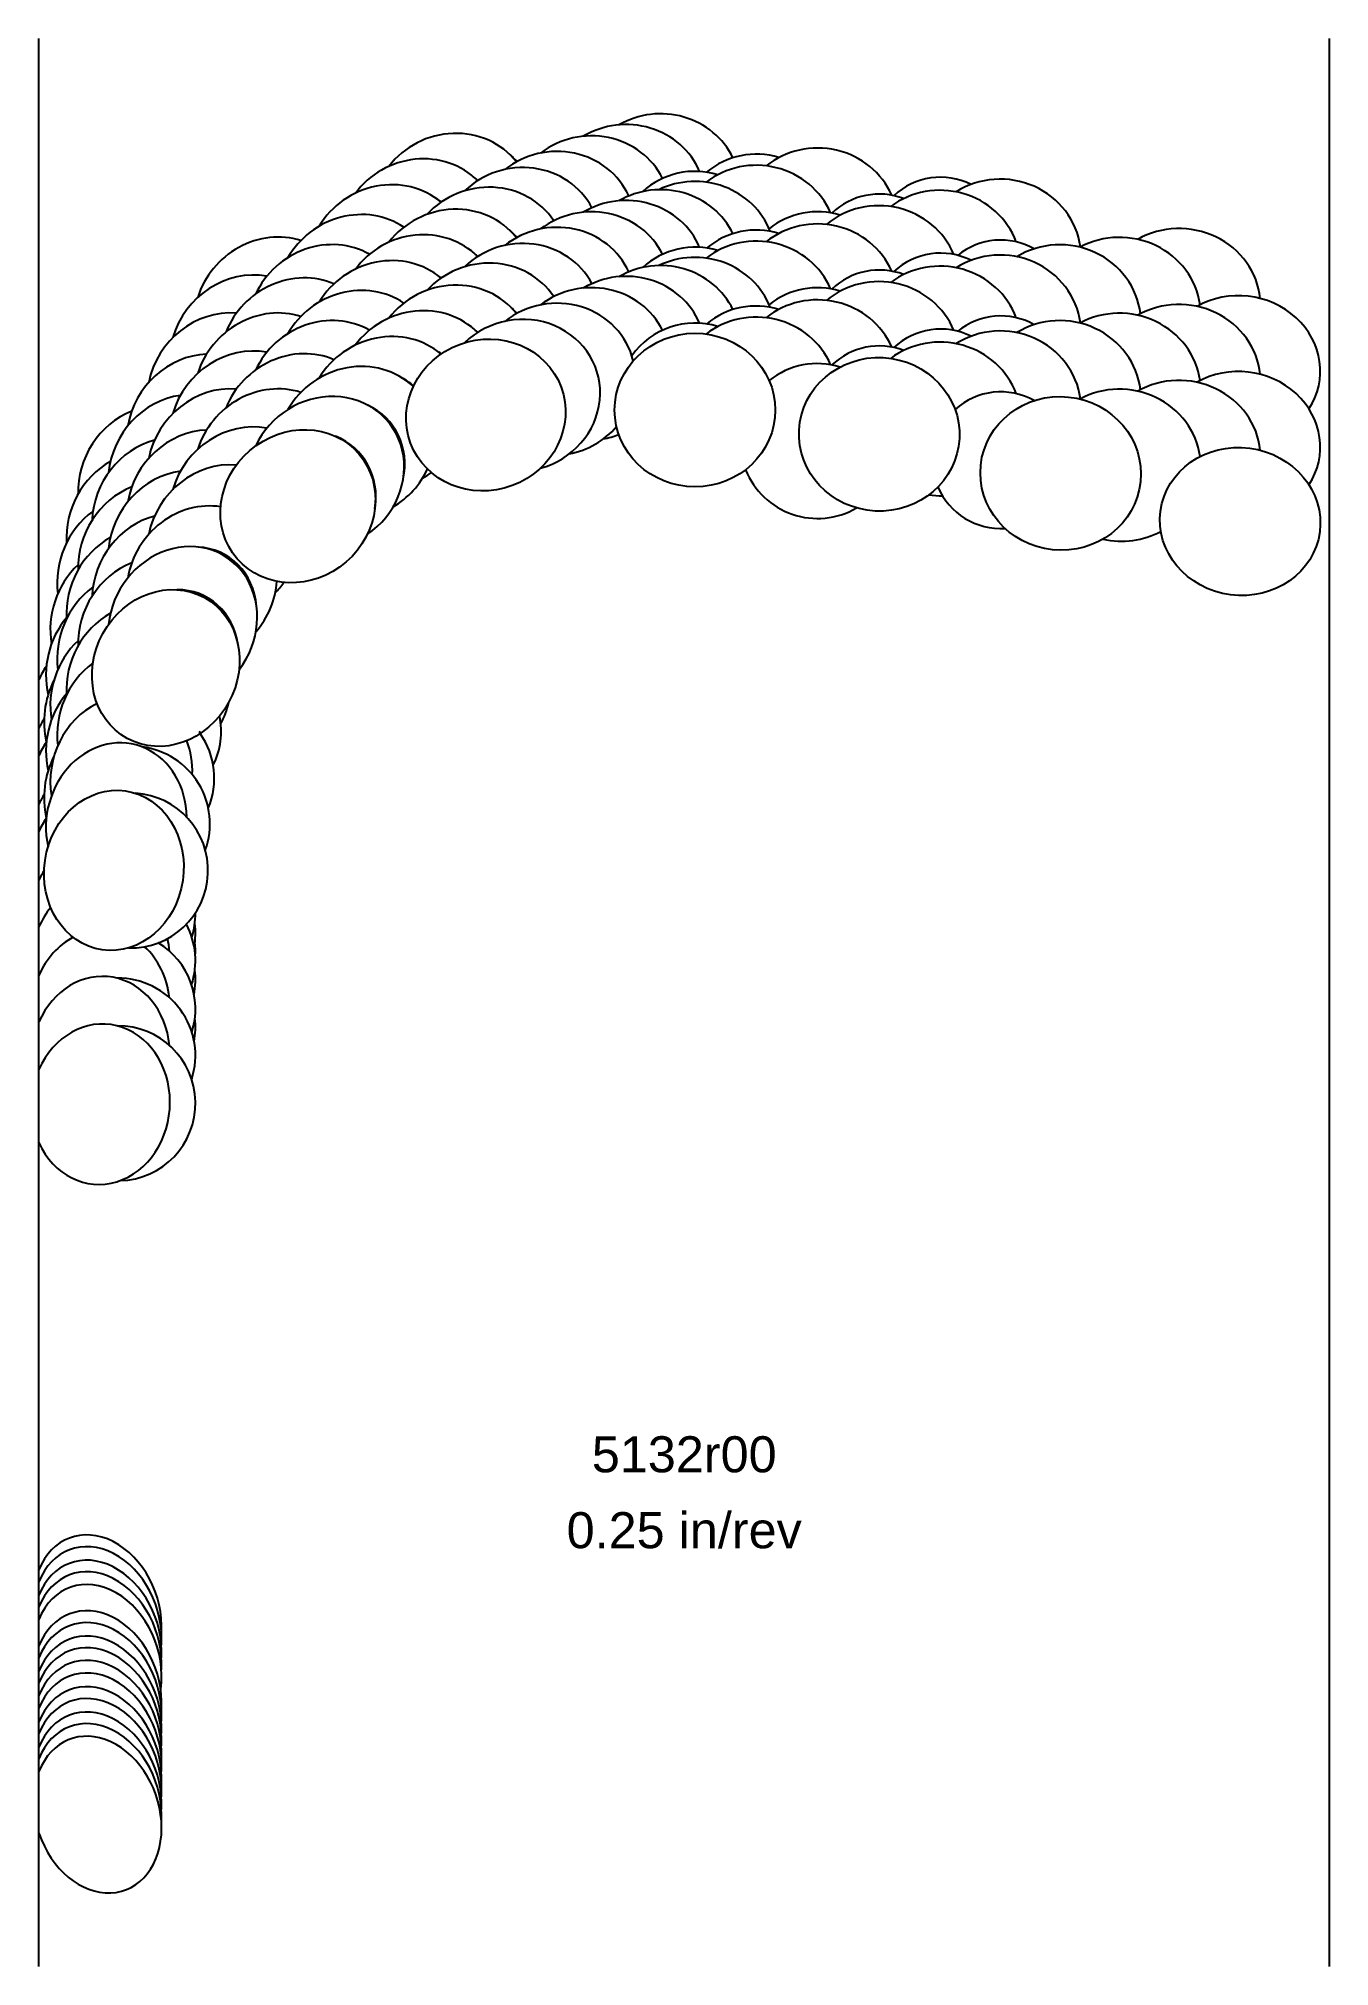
# Model space of a CAD drawing. Header units: inches. Extents: x -4.25 to 0, y -5.25 to 1.1.
import ezdxf
from ezdxf.enums import TextEntityAlignment as Align

# ---------------------------------------------------------------- set-up
doc = ezdxf.new("R2010")
doc.units = ezdxf.units.IN
doc.header["$MEASUREMENT"] = 0
for name, color, linetype, true_color in [('Blade_1', 30, 'Continuous', 0xff7f00), ('Blade_2', 7, 'Continuous', 0xcccc00), ('Blade_3', 7, 'Continuous', 0x00cc00), ('Blade_4', 7, 'Continuous', 0x00cccc), ('Blade_5', 7, 'Continuous', 0x0066cc), ('Blade_6', 190, 'Continuous', 0x7f00ff)]:
    doc.layers.add(name, color=color, linetype=linetype, true_color=true_color)
doc.layers.add('Gage_Line', color=7, linetype='Continuous')
doc.styles.get("Standard").update_dxf_attribs({"font": 'arial.ttf'})

msp = doc.modelspace()

# ---------------------------------------------------------------- linework, layer by layer
at = {"layer": 'Blade_1'}
for centre, major_axis, ratio, start_param, end_param in [((-2.089606, 0.378841), (0.2645, 0), 0.95630477, 6.64094391, 8.32274069), ((-2.778308, 0.362586), (0.247911, 0.092197), 0.93825175, 6.4987881, 8.35108472), ((-1.686079, 0.276862), (0.252818, -0.033284), 1, 7.68739632, 8.65967305), ((-1.482804, 0.298999), (0.264138, -0.013843), 0.95630477, 6.71151495, 8.62250654), ((-1.082221, 0.213705), (0.217333, -0.058234), 1, 7.60544192, 8.79792116), ((-2.089606, 0.128841), (0.2645, 0), 0.95630477, 6.64094391, 8.32274069), ((-0.885303, 0.170299), (0.263051, -0.027648), 0.95630477, 6.49350012, 8.53037357), ((-3.39721, 0.062182), (0.200225, 0.17283), 0.91719923, 6.70091726, 8.37182069), ((-2.778308, 0.112586), (0.247911, 0.092197), 0.93825175, 6.4987881, 8.35108472), ((-1.686079, 0.026862), (0.252818, -0.033284), 1, 7.68739632, 8.65967305), ((-1.482804, 0.048999), (0.264138, -0.013843), 0.95630477, 6.71151495, 8.62250654), ((-0.294201, 0.011899), (0.262237, -0.034524), 0.92050487, 5.86541694, 8.54141273), ((-1.082221, -0.036295), (0.217333, -0.058234), 1, 7.60544192, 8.79792116), ((-0.885303, -0.079701), (0.263051, -0.027648), 0.95630477, 6.49350012, 8.53037357), ((-3.39721, -0.187818), (0.200225, 0.17283), 0.91719923, 6.70091726, 8.37182069), ((-1.686079, -0.223138), (0.252818, -0.033284), 1, 7.68739632, 8.65967305), ((-0.294201, -0.238101), (0.262237, -0.034524), 0.92050487, 5.86541694, 8.54141273), ((-1.082221, -0.286295), (0.217333, -0.058234), 1, 7.60544192, 8.84976914), ((-3.832412, -0.470568), (0.127424, 0.231783), 0.89321452, 6.98893724, 8.36233439), ((-3.391771, -0.438208), (0.200225, 0.17283), 0.87898365, 5.47533726, 6.71470888), ((-1.686079, -0.223138), (0.252818, -0.033284), 1, 3.65186769, 5.37182287), ((-1.082221, -0.286295), (0.217333, -0.058234), 1, 3.80526357, 5.0367799), ((-3.832412, -0.720568), (0.127424, 0.231783), 0.89321452, 6.98893724, 8.36233439), ((-3.826091, -0.968616), (0.127424, 0.231783), 0.85062768, 5.43582046, 6.72780142), ((-4.003412, -1.137031), (0.038639, 0.261663), 0.86637429, 7.48300579, 8.27894311), ((-4.003412, -1.387031), (0.038639, 0.261663), 0.86637429, 7.48300579, 8.27894311), ((-3.948179, -1.63745), (0.037251, 0.252264), 1, 3.26175054, 6.36817458), ((-3.989792, -1.903872), (0.022225, 0.25403), 1, 4.74059976, 4.91807932), ((-4.046824, -2.40712), (0.023053, 0.263493), 0.8616292, 2.14469846, 7.48246365), ((-3.989792, -2.403872), (0.022225, 0.25403), 1, 3.25585711, 6.38171118), ((-3.989792, -2.153872), (0.022225, 0.25403), 1, 4.61601143, 4.91807932), ((-4.056912, -4.246542), (-0.090464, 0.248549), 0.76604451, 4.09727667, 6.99759249), ((-4.056912, -4.496542), (-0.090464, 0.248549), 0.76604451, 4.18679837, 6.99759249), ((-4.056912, -4.746542), (-0.090464, 0.248549), 0.76604451, 1.5400784, 6.99759249)]:
    msp.add_ellipse(centre, major_axis=major_axis, ratio=ratio, start_param=start_param, end_param=end_param, dxfattribs=at)
for centre, major_axis, ratio in [((-2.778308, -0.137414), (0.247911, 0.092197), 0.93825175), ((-2.089606, -0.121159), (0.2645, 0), 0.95630477), ((-1.482804, -0.201001), (0.264138, -0.013843), 0.95630477), ((-0.885303, -0.329701), (0.263051, -0.027648), 0.95630477), ((-3.39721, -0.437818), (0.200225, 0.17283), 0.91719923), ((-0.294201, -0.488101), (0.262237, -0.034524), 0.92050487), ((-3.832412, -0.970568), (0.127424, 0.231783), 0.89321452), ((-4.003412, -1.637031), (0.038639, 0.261663), 0.86637429)]:
    msp.add_ellipse(centre, major_axis=major_axis, ratio=ratio, dxfattribs=at)
at = {"layer": 'Blade_2'}
for centre, major_axis, ratio, start_param, end_param in [((-2.665008, 0.427155), (0.252943, 0.077332), 0.94147056, 6.4605024, 8.34494599), ((-3.30401, 0.172152), (0.210123, 0.160651), 0.92091354, 6.65303377, 8.37031959), ((-3.29884, 0.17147), (0.210123, 0.160651), 0.88343877, 6.68665902, 6.71175746), ((-2.665008, 0.177155), (0.252943, 0.077332), 0.94147056, 6.4605024, 8.34494599), ((-2.665008, -0.072845), (0.252943, 0.077332), 0.94147056, 4.68533612, 8.34494599), ((-3.30401, -0.077848), (0.210123, 0.160651), 0.92091354, 6.65303377, 8.37031959), ((-3.29884, -0.07853), (0.210123, 0.160651), 0.88343877, 6.68665902, 6.71175746), ((-3.776611, -0.327757), (0.140946, 0.223818), 0.89741246, 6.9267736, 8.36571326), ((-3.30401, -0.327848), (0.210123, 0.160651), 0.92091354, 4.65436387, 8.37031959), ((-3.29884, -0.32853), (0.210123, 0.160651), 0.88343877, 5.48755168, 6.71175746), ((-3.776611, -0.577757), (0.140946, 0.223818), 0.89741246, 6.9267736, 8.36571326), ((-3.776611, -0.827757), (0.140946, 0.223818), 0.89741246, 4.61153063, 8.36571326), ((-3.770353, -0.826189), (0.140946, 0.223818), 0.85554508, 5.4395668, 6.72963614), ((-3.995312, -0.980171), (0.054089, 0.25891), 0.87104243, 7.30597239, 8.33832327), ((-3.995312, -1.230171), (0.054089, 0.25891), 0.87104243, 7.30597239, 8.33832327), ((-3.995312, -1.480171), (0.054089, 0.25891), 0.87104243, 4.96264748, 8.33832327), ((-3.942029, -1.483549), (0.052147, 0.249611), 1, 4.57160073, 6.36179625), ((-3.989792, -1.997005), (0.022225, 0.25403), 1, 4.60906866, 4.92356464), ((-4.046824, -2.250253), (0.023053, 0.263493), 0.8616292, 4.92701618, 7.48246365), ((-3.989792, -2.247005), (0.022225, 0.25403), 1, 4.48700449, 6.38171118), ((-4.056912, -4.204875), (-0.090464, 0.248549), 0.76604451, 4.18679837, 6.99759249), ((-4.056912, -4.454875), (-0.090464, 0.248549), 0.76604451, 4.18679837, 6.99759249), ((-4.056912, -4.704875), (-0.090464, 0.248549), 0.76604451, 4.18679837, 6.99759249)]:
    msp.add_ellipse(centre, major_axis=major_axis, ratio=ratio, start_param=start_param, end_param=end_param, dxfattribs=at)
at = {"layer": 'Blade_3'}
for centre, major_axis, ratio, start_param, end_param in [((-2.550308, 0.479966), (0.257084, 0.062195), 0.94460575, 6.46030164, 8.30699903), ((-2.089606, 0.410143), (0.253779, -0.024928), 1, 7.65415959, 8.69322409), ((-1.887406, 0.432061), (0.26446, -0.004616), 0.95630477, 0.40804861, 2.26505369), ((-1.482695, 0.36509), (0.223075, -0.029368), 1, 7.61899147, 8.74995682), ((-1.280904, 0.34966), (0.263856, -0.018451), 0.95630477, 6.69173663, 8.58923565), ((-3.20611, 0.271749), (0.21928, 0.147907), 0.92454605, 6.63990915, 8.3448056), ((-3.201243, 0.270805), (0.21928, 0.147907), 0.88781542, 6.67158077, 6.70768846), ((-2.550308, 0.229966), (0.257084, 0.062195), 0.94460575, 6.46030164, 8.30699903), ((-1.887406, 0.182061), (0.26446, -0.004616), 0.95630477, 0.40804861, 2.26505369), ((-0.688302, 0.19736), (0.262528, -0.032234), 0.94551859, 6.52584435, 8.49739593), ((-2.089606, 0.160143), (0.253779, -0.024928), 1, 7.65415959, 8.69322409), ((-1.482695, 0.11509), (0.223075, -0.029368), 1, 7.61899147, 8.74995682), ((-1.280904, 0.09966), (0.263856, -0.018451), 0.95630477, 6.69173663, 8.58923565), ((-3.20611, 0.021749), (0.21928, 0.147907), 0.92454605, 6.63990915, 8.3448056), ((-3.201243, 0.020805), (0.21928, 0.147907), 0.88781542, 6.67158077, 6.70768846), ((-2.550308, -0.020034), (0.257084, 0.062195), 0.94460575, 6.27712329, 8.30699903), ((-1.887406, -0.067939), (0.26446, -0.004616), 0.95630477, 0.40804861, 2.26505369), ((-0.688302, -0.05264), (0.262528, -0.032234), 0.94551859, 6.52584435, 8.49739593), ((-2.089606, -0.089857), (0.253779, -0.024928), 1, 7.65415959, 8.90548871), ((-1.482695, -0.13491), (0.223075, -0.029368), 1, 7.61899147, 8.74995682), ((-1.280904, -0.15034), (0.263856, -0.018451), 0.95630477, 6.69173663, 8.58923565), ((-3.713611, -0.192731), (0.153972, 0.215065), 0.90153068, 6.89240164, 8.35102203), ((-3.20611, -0.228251), (0.21928, 0.147907), 0.92454605, 6.47839461, 8.3448056), ((-3.201243, -0.229195), (0.21928, 0.147907), 0.88781542, 6.5068792, 6.70768846), ((-0.688302, -0.30264), (0.262528, -0.032234), 0.94551859, 6.52584435, 8.49739593), ((-3.713611, -0.442731), (0.153972, 0.215065), 0.90153068, 6.89240164, 8.35102203), ((-2.550308, -0.020034), (0.257084, 0.062195), 0.94460575, 4.66457488, 5.36273782), ((-3.20611, -0.228251), (0.21928, 0.147907), 0.92454605, 4.64729662, 5.2995553), ((-1.887406, -0.067939), (0.26446, -0.004616), 0.95630477, 4.59023675, 4.59585318), ((-3.713611, -0.692731), (0.153972, 0.215065), 0.90153068, 6.70210341, 8.35102203), ((-1.280904, -0.15034), (0.263856, -0.018451), 0.95630477, 4.63405081, 4.80373229), ((-0.688302, -0.30264), (0.262528, -0.032234), 0.94551859, 4.60727305, 5.35579562), ((-3.978812, -0.827483), (0.069349, 0.255247), 0.8756332, 7.23938175, 8.33456995), ((-3.713611, -0.692731), (0.153972, 0.215065), 0.90153068, 4.61433469, 5.31392129), ((-3.978812, -1.077483), (0.069349, 0.255247), 0.8756332, 7.23938175, 8.33456995), ((-3.978812, -1.327483), (0.069349, 0.255247), 0.8756332, 6.93230603, 8.33456995), ((-3.927613, -1.333606), (0.066858, 0.246079), 1, 4.58199666, 5.59198364), ((-3.978812, -1.327483), (0.069349, 0.255247), 0.8756332, 4.96826595, 5.41058632), ((-3.989792, -1.843617), (0.022225, 0.25403), 1, 4.62154683, 4.92493803), ((-4.046824, -2.096865), (0.023053, 0.263493), 0.8616292, 6.79433895, 7.48246365), ((-4.046824, -2.096865), (0.023053, 0.263493), 0.8616292, 4.94169939, 5.69755972), ((-3.989792, -2.093617), (0.022225, 0.25403), 1, 4.49416538, 5.82424854), ((-4.056912, -4.166681), (-0.090464, 0.248549), 0.76604451, 4.19364977, 6.99759249), ((-4.056912, -4.416681), (-0.090464, 0.248549), 0.76604451, 4.19364977, 6.99759249), ((-4.056912, -4.666681), (-0.090464, 0.248549), 0.76604451, 4.19364977, 6.99759249)]:
    msp.add_ellipse(centre, major_axis=major_axis, ratio=ratio, start_param=start_param, end_param=end_param, dxfattribs=at)
at = {"layer": 'Blade_4'}
for centre, major_axis, ratio, start_param, end_param in [((-2.435007, 0.530728), (0.26032, 0.046839), 0.94765703, 0.2708506, 2.06799904), ((-3.104109, 0.37039), (0.227666, 0.134641), 0.92809644, 6.59578013, 8.38537775), ((-3.099582, 0.369217), (0.227666, 0.134641), 0.8921132, 6.62397555, 6.70199649), ((-2.435007, 0.280728), (0.26032, 0.046839), 0.94765703, 0.2708506, 2.06799904), ((-3.104109, 0.12039), (0.227666, 0.134641), 0.92809644, 6.59578013, 8.38537775), ((-3.099582, 0.119217), (0.227666, 0.134641), 0.8921132, 6.62397555, 6.70199649), ((-2.435007, 0.030728), (0.26032, 0.046839), 0.94765703, 0.2708506, 2.06799904), ((-3.643811, -0.056156), (0.166455, 0.205555), 0.90556883, 6.83611917, 8.38480797), ((-3.104109, -0.12961), (0.227666, 0.134641), 0.92809644, 6.59578013, 8.38537775), ((-3.099582, -0.130783), (0.227666, 0.134641), 0.8921132, 6.62397555, 6.70199649), ((-3.643811, -0.306156), (0.166455, 0.205555), 0.90556883, 6.83611917, 8.38480797), ((-2.435007, 0.030728), (0.26032, 0.046839), 0.94765703, 4.70927414, 4.91046942), ((-3.643811, -0.556156), (0.166455, 0.205555), 0.90556883, 6.83611917, 8.38480797), ((-3.104109, -0.12961), (0.227666, 0.134641), 0.92809644, 4.67871029, 4.80874283), ((-3.954212, -0.670253), (0.084365, 0.250685), 0.8801462, 7.17307771, 8.35794138), ((-3.643811, -0.556156), (0.166455, 0.205555), 0.90556883, 4.63092454, 4.79802738), ((-3.954212, -0.920253), (0.084365, 0.250685), 0.8801462, 7.17307771, 8.35794138), ((-3.954212, -1.170253), (0.084365, 0.250685), 0.8801462, 7.17307771, 8.35794138), ((-3.905217, -1.178904), (0.081335, 0.241681), 1, 4.58173728, 5.23539018), ((-3.954212, -1.170253), (0.084365, 0.250685), 0.8801462, 4.94260012, 4.96835708), ((-4.046824, -1.93722), (0.023053, 0.263493), 0.8616292, 7.19027365, 7.48246365), ((-3.989792, -1.933973), (0.022225, 0.25403), 1, 4.48127664, 5.28772006), ((-4.046824, -1.93722), (0.023053, 0.263493), 0.8616292, 4.91544079, 5.07796511), ((-4.056912, -4.122237), (-0.090464, 0.248549), 0.76604451, 4.18131724, 6.99759249), ((-4.056912, -4.372237), (-0.090464, 0.248549), 0.76604451, 4.18131724, 6.99759249), ((-4.056912, -4.622237), (-0.090464, 0.248549), 0.76604451, 4.18131724, 6.99759249)]:
    msp.add_ellipse(centre, major_axis=major_axis, ratio=ratio, start_param=start_param, end_param=end_param, dxfattribs=at)
at = {"layer": 'Blade_5'}
for centre, major_axis, ratio, start_param, end_param in [((-2.319307, 0.567547), (0.262639, 0.031318), 0.95062414, 6.55471994, 8.29118884), ((-2.998509, 0.455881), (0.235251, 0.120902), 0.93156439, 6.57314893, 8.34141498), ((-1.887893, 0.466606), (0.252818, -0.033284), 1, 7.6879225, 8.68105556), ((-1.685105, 0.488794), (0.264339, -0.009231), 0.95630477, 6.71522725, 8.58554877), ((-2.994356, 0.454518), (0.235251, 0.120902), 0.89633175, 6.59906277, 6.6945103), ((-1.280758, 0.420613), (0.221582, -0.039071), 1, 7.56638801, 8.78092527), ((-1.082403, 0.386294), (0.263493, -0.023053), 0.95630477, 6.49214463, 8.528052), ((-2.319307, 0.317547), (0.262639, 0.031318), 0.95062414, 6.55471994, 8.29118884), ((-2.998509, 0.205881), (0.235251, 0.120902), 0.93156439, 6.57314893, 8.34141498), ((-1.887893, 0.216606), (0.252818, -0.033284), 1, 7.6879225, 8.68105556), ((-1.685105, 0.238794), (0.264339, -0.009231), 0.95630477, 6.71522725, 8.58554877), ((-0.491201, 0.227893), (0.262237, -0.034524), 0.93969264, 6.49769677, 8.53558048), ((-2.994356, 0.204518), (0.235251, 0.120902), 0.89633175, 6.59906277, 6.6945103), ((-1.280758, 0.170613), (0.221582, -0.039071), 1, 7.56638801, 8.78092527), ((-1.082403, 0.136294), (0.263493, -0.023053), 0.95630477, 6.49214463, 8.528052), ((-3.567511, 0.069457), (0.178353, 0.195321), 0.90952654, 6.79820189, 8.35565391), ((-2.319307, 0.067547), (0.262639, 0.031318), 0.95062414, 6.55471994, 8.29118884), ((-2.998509, -0.044119), (0.235251, 0.120902), 0.93156439, 6.57314893, 8.34141498), ((-1.887893, -0.033394), (0.252818, -0.033284), 1, 7.6879225, 8.68105556), ((-1.685105, -0.011206), (0.264339, -0.009231), 0.95630477, 6.71522725, 8.58554877), ((-0.491201, -0.022107), (0.262237, -0.034524), 0.93969264, 6.49769677, 8.53558048), ((-2.994356, -0.045482), (0.235251, 0.120902), 0.89633175, 6.59906277, 6.6945103), ((-1.280758, -0.079387), (0.221582, -0.039071), 1, 7.56638801, 8.78092527), ((-1.082403, -0.113706), (0.263493, -0.023053), 0.95630477, 6.49214463, 8.528052), ((-3.567511, -0.180543), (0.178353, 0.195321), 0.90952654, 6.79820189, 8.35565391), ((-0.491201, -0.272107), (0.262237, -0.034524), 0.93969264, 6.49769677, 8.53558048), ((-3.567511, -0.430543), (0.178353, 0.195321), 0.90952654, 6.79820189, 8.35565391), ((-3.921412, -0.520491), (0.099083, 0.24524), 0.88458101, 7.11376753, 8.3445405), ((-3.921412, -0.770491), (0.099083, 0.24524), 0.88458101, 7.11376753, 8.3445405), ((-3.921412, -1.020491), (0.099083, 0.24524), 0.88458101, 7.11376753, 8.3445405), ((-4.046824, -1.283138), (0.023053, 0.263493), 0.8616292, 7.33969976, 7.48246365), ((-3.874722, -1.031449), (0.095525, 0.236432), 1, 4.59271504, 4.88847224), ((-4.046824, -1.533138), (0.023053, 0.263493), 0.8616292, 7.33969976, 7.48246365), ((-4.046824, -1.783138), (0.023053, 0.263493), 0.8616292, 7.33969976, 7.48246365), ((-3.989792, -1.77989), (0.022225, 0.25403), 1, 4.49273615, 4.81066086), ((-4.056912, -4.083348), (-0.090464, 0.248549), 0.76604451, 4.192279, 6.99759249), ((-4.056912, -4.333348), (-0.090464, 0.248549), 0.76604451, 4.192279, 6.99759249), ((-4.056912, -4.583348), (-0.090464, 0.248549), 0.76604451, 4.192279, 6.99759249)]:
    msp.add_ellipse(centre, major_axis=major_axis, ratio=ratio, start_param=start_param, end_param=end_param, dxfattribs=at)
at = {"layer": 'Blade_6'}
for centre, major_axis, ratio, start_param, end_param in [((-2.204307, 0.602323), (0.264034, 0.015687), 0.9535068, 0.37811907, 2.05255354), ((-2.889609, 0.540016), (0.242007, 0.106738), 0.93494959, 6.51760625, 8.38354397), ((-2.885865, 0.538504), (0.242007, 0.106738), 0.90047067, 6.53980312, 6.68442895), ((-2.204307, 0.352323), (0.264034, 0.015687), 0.9535068, 0.37811907, 2.05255354), ((-2.889609, 0.290016), (0.242007, 0.106738), 0.93494959, 6.51760625, 8.38354397), ((-3.485211, 0.195605), (0.189623, 0.1844), 0.91340345, 6.73322813, 8.391913), ((-2.885865, 0.288504), (0.242007, 0.106738), 0.90047067, 6.53980312, 6.68442895), ((-2.204307, 0.102323), (0.264034, 0.015687), 0.9535068, 0.37811907, 2.05255354), ((-2.889609, 0.040016), (0.242007, 0.106738), 0.93494959, 6.51760625, 8.38354397), ((-3.485211, -0.054395), (0.189623, 0.1844), 0.91340345, 6.73322813, 8.391913), ((-2.885865, 0.038504), (0.242007, 0.106738), 0.90047067, 6.53980312, 6.68442895), ((-3.485211, -0.304395), (0.189623, 0.1844), 0.91340345, 6.73322813, 8.391913), ((-3.880812, -0.367187), (0.113453, 0.238932), 0.88893725, 7.04190946, 8.37213937), ((-3.880812, -0.617187), (0.113453, 0.238932), 0.88893725, 7.04190946, 8.37213937), ((-3.880812, -0.867187), (0.113453, 0.238932), 0.88893725, 7.04190946, 8.37213937), ((-4.046824, -1.122799), (0.023053, 0.263493), 0.8616292, 7.28491254, 7.48246365), ((-4.046824, -1.372799), (0.023053, 0.263493), 0.8616292, 7.28491254, 7.48246365), ((-4.046824, -1.622799), (0.023053, 0.263493), 0.8616292, 7.28491254, 7.48246365), ((-4.056912, -4.538209), (-0.090464, 0.248549), 0.76604451, 4.17994507, 6.99759249)]:
    msp.add_ellipse(centre, major_axis=major_axis, ratio=ratio, start_param=start_param, end_param=end_param, dxfattribs=at)
at = {"layer": 'Gage_Line'}
for p, q in [((-4.25, -5.246542), (-4.25, 1.102323)), ((0, -5.246542), (0, 1.102323))]:
    msp.add_line(p, q, dxfattribs=at)

# ---------------------------------------------------------------- texts
for s, p in [('5132r00', (-2.125, -3.559906)), ('0.25 in/rev', (-2.125, -3.809906))]:
    msp.add_text(s, height=0.11875).set_placement(p, align=Align.MIDDLE_CENTER)

doc.saveas('drawing.dxf')
